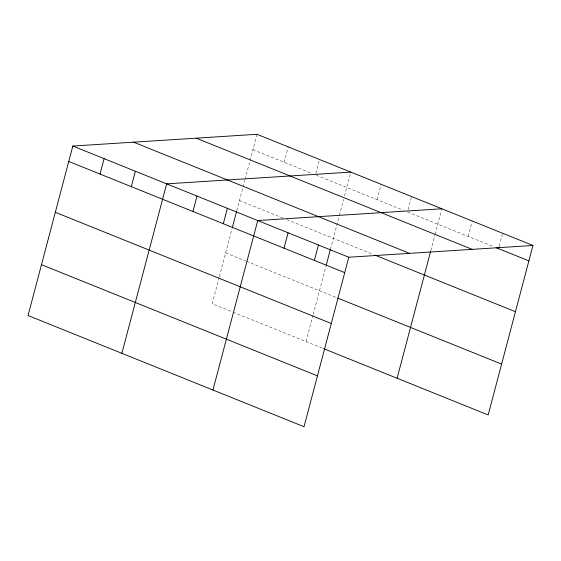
<?xml version="1.0" encoding="UTF-8"?>
<svg xmlns="http://www.w3.org/2000/svg" width="561" height="561" viewBox="0 0 561 561"><rect width="100%" height="100%" fill="white"/><g stroke="black" fill="none" stroke-linecap="round" stroke-linejoin="round"><path stroke-width="0.42" stroke-dasharray="2.81 2.1" d="M219.141 277.499L212.205 303.767L232.254 311.846M219.365 276.65L232.114 228.418M236.798 210.677L242.836 187.823M243.06 186.981L244.848 180.2M245.073 179.352L249.778 161.554M250.003 160.705L256.98 134.289M284.189 162.29L288.256 146.891M315.892 173.272L319.532 159.492M306.033 341.572L312.975 315.296M313.199 314.455L326.39 264.533M330.408 249.322L339.132 216.308M339.356 215.459L343.605 199.358M344.503 195.964L350.807 172.094M377.097 199.723L381.164 184.324M408.099 209.519L411.522 196.553M430.869 250.451L434.901 235.199M435.126 234.351L441.879 208.783M468.169 236.412L472.236 221.013M499.164 246.209L502.383 234.049M252.913 149.689L311.453 173.279M316.264 175.214L403.457 210.34M407.454 211.953L493.729 246.707M239.477 200.536L282.786 217.984M286.79 219.596L373.247 254.428M225.634 252.92L245.683 260.998M246.489 261.321L336.242 297.484M233.053 312.168L323.606 348.647"/><path stroke-width="0.84" d="M532.95 245.473L256.98 134.289L72.825 146.049L28.05 315.527L304.02 426.711L348.795 257.233L532.95 245.473L488.175 414.951L323.606 348.647M100.033 174.05L104.108 158.651M131.309 186.652L135.383 171.252M121.877 353.332L166.659 183.854L350.807 172.094M192.942 211.483L197.016 196.084M223.299 223.713L227.373 208.313M232.556 226.728L236.574 211.518M212.949 390.021L257.73 220.543L441.879 208.783M284.013 248.172L288.081 232.773M314.37 260.402L318.438 245.003M326.39 264.533L330.408 249.322M397.104 378.261L430.645 251.3M498.526 248.642L498.953 247.022M496.127 247.674L528.883 260.872M196.21 138.174L472.18 249.35M133.595 142.171L409.565 253.348M374.846 255.073L515.447 311.713M72.825 146.049L348.795 257.233M68.758 161.456L344.727 272.632M337.841 298.129L501.604 364.103M55.322 212.296L331.292 323.48M41.486 264.687L317.456 375.863"/></g></svg>
